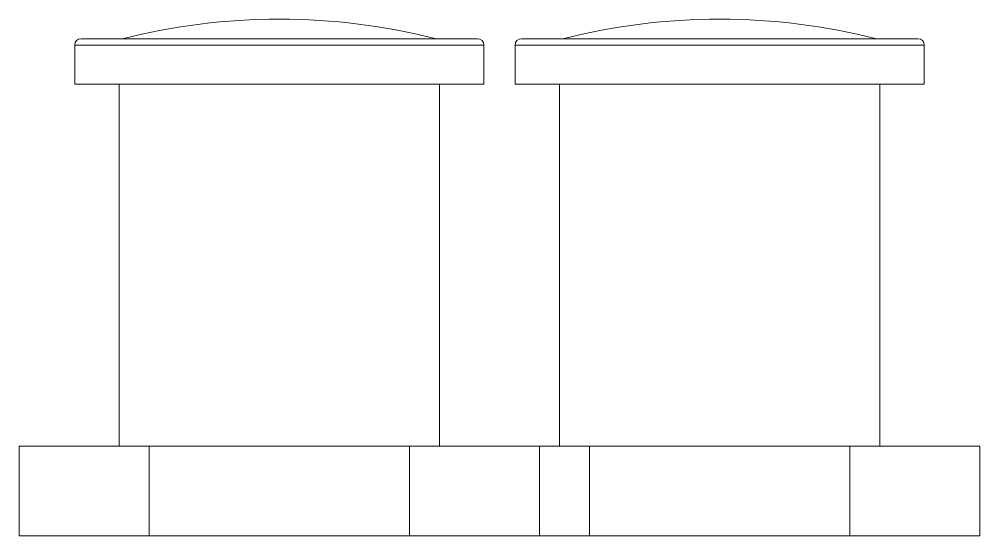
# Model space of a CAD drawing. Header units: centimetres. Extents: x -13594 to 4017, y -3206 to 1780.
# Drawn here: x 1007.1 to 1058.4, y -2847.6 to -2820 of the extents above; entities that cross this region are included whole.
import ezdxf

# ---------------------------------------------------------------- set-up
doc = ezdxf.new("R2010")
doc.units = ezdxf.units.CM

msp = doc.modelspace()

# ---------------------------------------------------------------- linework, layer by layer
at = {"color": 7, "linetype": 'Continuous', "lineweight": 0}
for p, q in [((1020.963, -2820.026), (1021.007, -2820.026)), ((1044.506, -2820.026), (1044.55, -2820.026)), ((1010.394, -2821.068), (1031.576, -2821.068)), ((1033.937, -2821.068), (1055.119, -2821.068)), ((1010.047, -2821.415), (1010.047, -2823.499)), ((1031.923, -2821.415), (1010.047, -2821.415)), ((1031.923, -2821.415), (1031.923, -2823.499)), ((1033.59, -2821.415), (1033.59, -2823.499)), ((1055.466, -2821.415), (1033.59, -2821.415)), ((1055.466, -2821.415), (1055.466, -2823.499)), ((1010.047, -2823.499), (1031.923, -2823.499)), ((1012.426, -2823.499), (1012.426, -2842.857)), ((1029.545, -2823.499), (1029.545, -2842.857)), ((1033.59, -2823.499), (1055.466, -2823.499)), ((1035.968, -2823.499), (1035.968, -2842.857)), ((1053.087, -2823.499), (1053.087, -2842.857)), ((1007.082, -2842.857), (1014.034, -2842.857)), ((1007.082, -2842.857), (1007.082, -2847.649)), ((1014.034, -2842.857), (1014.034, -2847.649)), ((1014.034, -2842.857), (1027.937, -2842.857)), ((1027.937, -2842.857), (1027.937, -2847.649)), ((1027.937, -2842.857), (1034.888, -2842.857)), ((1034.888, -2842.857), (1034.888, -2847.649)), ((1034.888, -2842.857), (1037.576, -2842.857)), ((1037.576, -2842.857), (1037.576, -2847.649)), ((1037.576, -2842.857), (1051.479, -2842.857)), ((1051.479, -2842.857), (1051.479, -2847.649)), ((1051.479, -2842.857), (1058.431, -2842.857)), ((1058.431, -2842.857), (1058.431, -2847.649)), ((1007.082, -2847.649), (1014.034, -2847.649)), ((1014.034, -2847.649), (1027.937, -2847.649)), ((1027.937, -2847.649), (1034.888, -2847.649)), ((1034.888, -2847.649), (1037.576, -2847.649)), ((1037.576, -2847.649), (1051.479, -2847.649)), ((1051.479, -2847.649), (1058.431, -2847.649))]:
    msp.add_line(p, q, dxfattribs=at)
for centre, radius, start, end in [((1020.963, -2854.056), 34.029, 90, 104.2134), ((1021.007, -2854.056), 34.029, 75.7866, 90), ((1044.506, -2854.056), 34.029, 90, 104.2134), ((1044.55, -2854.056), 34.029, 75.7866, 90), ((1010.394, -2821.415), 0.347, 90, 180), ((1031.576, -2821.415), 0.347, 0, 90), ((1033.937, -2821.415), 0.347, 90, 180), ((1055.119, -2821.415), 0.347, 0, 90)]:
    msp.add_arc(centre, radius, start, end, dxfattribs=at)

doc.saveas('drawing.dxf')
